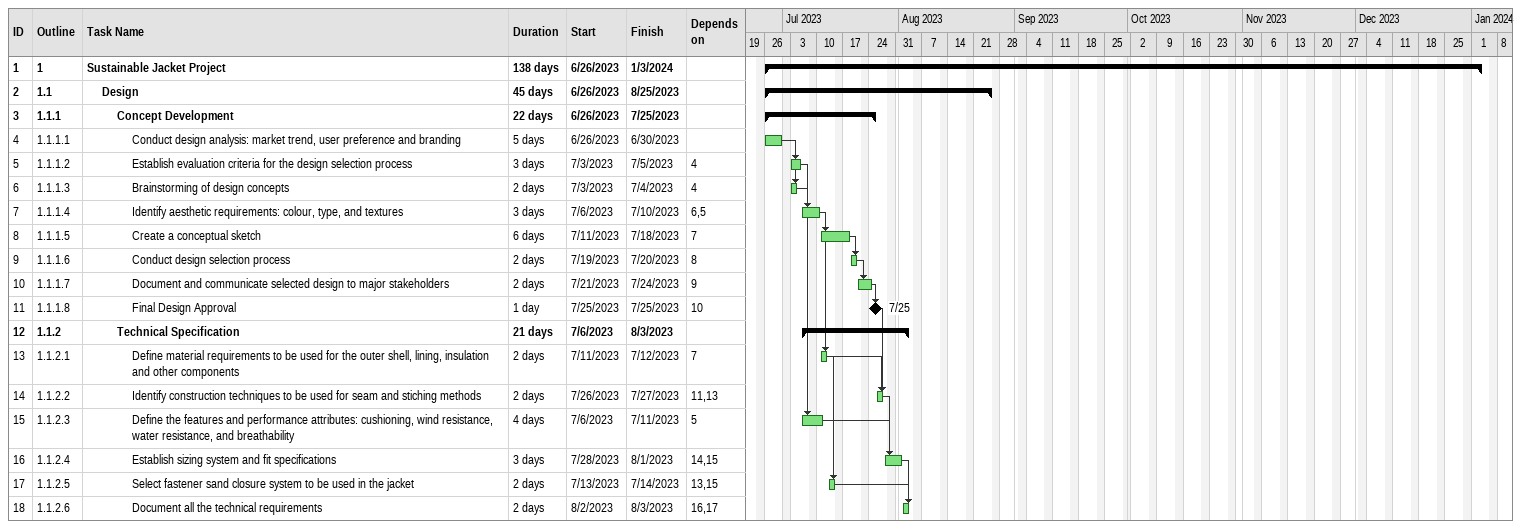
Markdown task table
| ID | WBS | Task | Duration | Start | Finish | Predecessors |
|---|---|---|---|---|---|---|
| 1 | 1 | **Sustainable Jacket Project** | 138d | 2023-06-26 | 2024-01-03 |  |
| 2 | 1.1 | **Design** | 45d | 2023-06-26 | 2023-08-25 |  |
| 3 | 1.1.1 | **Concept Development** | 22d | 2023-06-26 | 2023-07-25 |  |
| 4 | 1.1.1.1 | Conduct design analysis: market trend, user preference and branding | 5d | 2023-06-26 | 2023-06-30 |  |
| 5 | 1.1.1.2 | Establish evaluation criteria for the design selection process | 3d | 2023-07-03 | 2023-07-05 | 4 |
| 6 | 1.1.1.3 | Brainstorming of design concepts | 2d | 2023-07-03 | 2023-07-04 | 4 |
| 7 | 1.1.1.4 | Identify aesthetic requirements: colour, type, and textures | 3d | 2023-07-06 | 2023-07-10 | 6, 5 |
| 8 | 1.1.1.5 | Create a conceptual sketch | 6d | 2023-07-11 | 2023-07-18 | 7 |
| 9 | 1.1.1.6 | Conduct design selection process | 2d | 2023-07-19 | 2023-07-20 | 8 |
| 10 | 1.1.1.7 | Document and communicate selected design to major stakeholders | 2d | 2023-07-21 | 2023-07-24 | 9 |
| 11 | 1.1.1.8 | Final Design Approval | 1d | 2023-07-25 | 2023-07-25 | 10 |
| 12 | 1.1.2 | **Technical Specification** | 21d | 2023-07-06 | 2023-08-03 |  |
| 13 | 1.1.2.1 | Define material requirements to be used for the outer shell, lining, insulation and other components | 2d | 2023-07-11 | 2023-07-12 | 7 |
| 14 | 1.1.2.2 | Identify construction techniques to be used for seam and stiching methods | 2d | 2023-07-26 | 2023-07-27 | 11, 13 |
| 15 | 1.1.2.3 | Define the features and performance attributes: cushioning, wind resistance, water resistance, and breathability | 4d | 2023-07-06 | 2023-07-11 | 5 |
| 16 | 1.1.2.4 | Establish sizing system and fit specifications | 3d | 2023-07-28 | 2023-08-01 | 14, 15 |
| 17 | 1.1.2.5 | Select fastener sand closure system to be used in the jacket | 2d | 2023-07-13 | 2023-07-14 | 13, 15 |
| 18 | 1.1.2.6 | Document all the technical requirements | 2d | 2023-08-02 | 2023-08-03 | 16, 17 |
